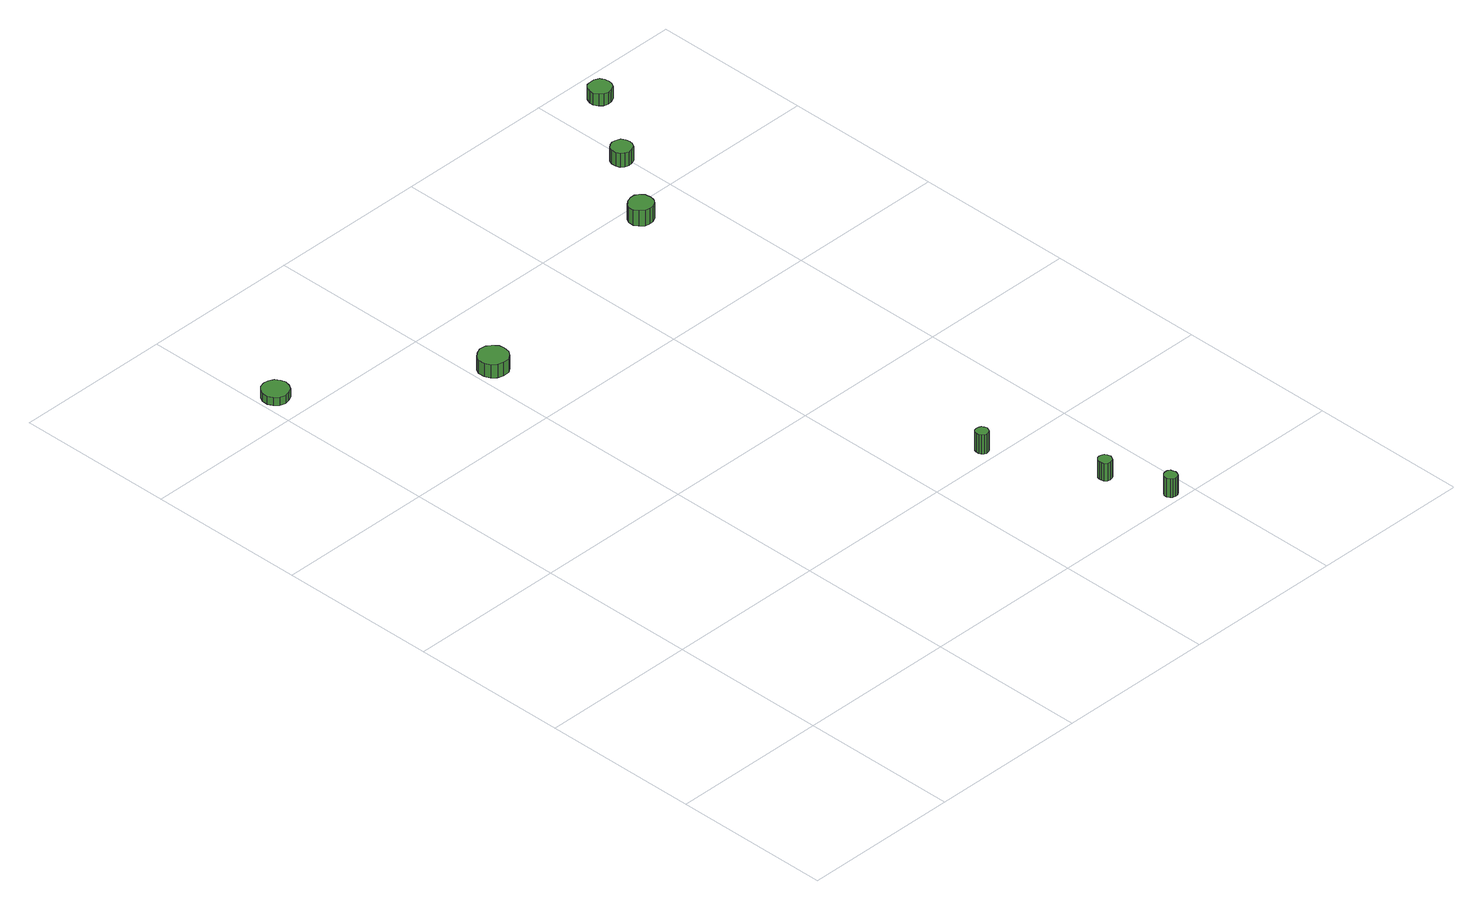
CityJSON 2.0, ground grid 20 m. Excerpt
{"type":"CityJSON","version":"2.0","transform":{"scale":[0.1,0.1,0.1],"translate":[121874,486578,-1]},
"CityObjects":{
"tree1":{"type":"SolitaryVegetationObject","attributes":{"function":"something"},"geometry":[{"type":"MultiSurface","lod":"1","boundaries":[[[0,1,2,3,4,5,6,7,8,9,10,11,12,13,14]],[[15,16,17,18,19,20,21,22,23,24,25,26,27,28,29]],[[0,29,28,1]],[[1,28,27,2]],[[2,27,26,3]],[[3,26,25,4]],[[4,25,24,5]],[[5,24,23,6]],[[6,23,22,7]],[[7,22,21,8]],[[8,21,20,9]],[[9,20,19,10]],[[10,19,18,11]],[[11,18,17,12]],[[12,17,16,13]],[[13,16,15,14]],[[14,15,29,0]]]}]},
"tree2":{"type":"SolitaryVegetationObject","attributes":{"function":"something"},"geometry":[{"type":"MultiSurface","lod":"1","boundaries":[[[30,31,32,33,34,35,36,37,38,39,40,41,42,43,44]],[[45,46,47,48,49,50,51,52,53,54,55,56,57,58,59]],[[30,59,58,31]],[[31,58,57,32]],[[32,57,56,33]],[[33,56,55,34]],[[34,55,54,35]],[[35,54,53,36]],[[36,53,52,37]],[[37,52,51,38]],[[38,51,50,39]],[[39,50,49,40]],[[40,49,48,41]],[[41,48,47,42]],[[42,47,46,43]],[[43,46,45,44]],[[44,45,59,30]]]}]},
"tree3":{"type":"SolitaryVegetationObject","attributes":{"function":"something"},"geometry":[{"type":"MultiSurface","lod":"1","boundaries":[[[60,61,62,63,64,65,66,67,68,69,70,71,72,73,74]],[[75,76,77,78,79,80,81,82,83,84,85,86,87,88,89]],[[60,89,88,61]],[[61,88,87,62]],[[62,87,86,63]],[[63,86,85,64]],[[64,85,84,65]],[[65,84,83,66]],[[66,83,82,67]],[[67,82,81,68]],[[68,81,80,69]],[[69,80,79,70]],[[70,79,78,71]],[[71,78,77,72]],[[72,77,76,73]],[[73,76,75,74]],[[74,75,89,60]]]}]},
"tree4":{"type":"SolitaryVegetationObject","attributes":{"function":"something"},"geometry":[{"type":"MultiSurface","lod":"1","boundaries":[[[90,91,92,93,94,95,96,97,98,99,100,101,102,103,104]],[[105,106,107,108,109,110,111,112,113,114,115,116,117,118,119]],[[90,119,118,91]],[[91,118,117,92]],[[92,117,116,93]],[[93,116,115,94]],[[94,115,114,95]],[[95,114,113,96]],[[96,113,112,97]],[[97,112,111,98]],[[98,111,110,99]],[[99,110,109,100]],[[100,109,108,101]],[[101,108,107,102]],[[102,107,106,103]],[[103,106,105,104]],[[104,105,119,90]]]}]},
"tree5":{"type":"SolitaryVegetationObject","attributes":{"function":"something"},"geometry":[{"type":"MultiSurface","lod":"1","boundaries":[[[120,121,122,123,124,125,126,127,128,129,130,131,132,133,134]],[[135,136,137,138,139,140,141,142,143,144,145,146,147,148,149]],[[120,149,148,121]],[[121,148,147,122]],[[122,147,146,123]],[[123,146,145,124]],[[124,145,144,125]],[[125,144,143,126]],[[126,143,142,127]],[[127,142,141,128]],[[128,141,140,129]],[[129,140,139,130]],[[130,139,138,131]],[[131,138,137,132]],[[132,137,136,133]],[[133,136,135,134]],[[134,135,149,120]]]}]},
"tree6":{"type":"SolitaryVegetationObject","attributes":{"function":"something"},"geometry":[{"type":"MultiSurface","lod":"1","boundaries":[[[150,151,152,153,154,155,156,157,158,159,160,161,162,163,164]],[[165,166,167,168,169,170,171,172,173,174,175,176,177,178,179]],[[150,179,178,151]],[[151,178,177,152]],[[152,177,176,153]],[[153,176,175,154]],[[154,175,174,155]],[[155,174,173,156]],[[156,173,172,157]],[[157,172,171,158]],[[158,171,170,159]],[[159,170,169,160]],[[160,169,168,161]],[[161,168,167,162]],[[162,167,166,163]],[[163,166,165,164]],[[164,165,179,150]]]}]},
"tree7":{"type":"SolitaryVegetationObject","attributes":{"function":"something"},"geometry":[{"type":"MultiSurface","lod":"1","boundaries":[[[180,181,182,183,184,185,186,187,188,189,190,191,192,193,194]],[[195,196,197,198,199,200,201,202,203,204,205,206,207,208,209]],[[180,209,208,181]],[[181,208,207,182]],[[182,207,206,183]],[[183,206,205,184]],[[184,205,204,185]],[[185,204,203,186]],[[186,203,202,187]],[[187,202,201,188]],[[188,201,200,189]],[[189,200,199,190]],[[190,199,198,191]],[[191,198,197,192]],[[192,197,196,193]],[[193,196,195,194]],[[194,195,209,180]]]}]},
"tree8":{"type":"SolitaryVegetationObject","attributes":{"function":"something"},"geometry":[{"type":"MultiSurface","lod":"1","boundaries":[[[210,211,212,213,214,215,216,217,218,219,220,221,222,223,224]],[[225,226,227,228,229,230,231,232,233,234,235,236,237,238,239]],[[210,239,238,211]],[[211,238,237,212]],[[212,237,236,213]],[[213,236,235,214]],[[214,235,234,215]],[[215,234,233,216]],[[216,233,232,217]],[[217,232,231,218]],[[218,231,230,219]],[[219,230,229,220]],[[220,229,228,221]],[[221,228,227,222]],[[222,227,226,223]],[[223,226,225,224]],[[224,225,239,210]]]}]}
},
"vertices":[
[36,838,19],[34,844,19],[30,850,19],[24,853,19],[18,854,19],[11,852,19],[6,847,19],[3,841,19],[3,834,19],[6,828,19],[11,823,19],[18,821,19],[24,822,19],[30,825,19],[34,831,19],[34,831,8],[30,825,8],[24,822,8],[18,821,8],[11,823,8],[6,828,8],[3,834,8],[3,841,8],[6,847,8],[11,852,8],[18,854,8],[24,853,8],[30,850,8],[34,844,8],[36,838,8],
[240,703,26],[239,710,26],[234,716,26],[228,720,26],[220,721,26],[213,718,26],[207,713,26],[204,707,26],[204,699,26],[207,692,26],[213,687,26],[220,685,26],[228,685,26],[234,689,26],[239,695,26],[239,695,8],[234,689,8],[228,685,8],[220,685,8],[213,687,8],[207,692,8],[204,699,8],[204,707,8],[207,713,8],[213,718,8],[220,721,8],[228,720,8],[234,716,8],[239,710,8],[240,703,8],
[497,217,32],[496,220,32],[494,223,32],[492,224,32],[488,225,32],[485,224,32],[483,222,32],[482,219,32],[482,215,32],[483,212,32],[485,210,32],[488,209,32],[492,210,32],[494,211,32],[496,214,32],[496,214,6],[494,211,6],[492,210,6],[488,209,6],[485,210,6],[483,212,6],[482,215,6],[482,219,6],[483,222,6],[485,224,6],[488,225,6],[492,224,6],[494,223,6],[496,220,6],[497,217,6],
[557,87,29],[556,91,29],[554,94,29],[552,95,29],[548,96,29],[545,95,29],[542,92,29],[541,89,29],[541,86,29],[542,83,29],[545,80,29],[548,79,29],[552,80,29],[554,81,29],[556,84,29],[556,84,5],[554,81,5],[552,80,5],[548,79,5],[545,80,5],[542,83,5],[541,86,5],[541,89,5],[542,92,5],[545,95,5],[548,96,5],[552,95,5],[554,94,5],[556,91,5],[557,87,5],
[585,15,30],[584,18,30],[583,21,30],[580,23,30],[576,23,30],[573,22,30],[571,20,30],[569,17,30],[569,13,30],[571,10,30],[573,8,30],[576,7,30],[580,7,30],[583,9,30],[584,12,30],[584,12,5],[583,9,5],[580,7,5],[576,7,5],[573,8,5],[571,10,5],[569,13,5],[569,17,5],[571,20,5],[573,22,5],[576,23,5],[580,23,5],[583,21,5],[584,18,5],[585,15,5],
[546,777,29],[545,784,29],[541,789,29],[536,792,29],[530,792,29],[524,790,29],[519,786,29],[516,781,29],[516,774,29],[519,769,29],[524,764,29],[530,763,29],[536,763,29],[541,766,29],[545,771,29],[545,771,8],[541,766,8],[536,763,8],[530,763,8],[524,764,8],[519,769,8],[516,774,8],[516,781,8],[519,786,8],[524,790,8],[530,792,8],[536,792,8],[541,789,8],[545,784,8],[546,777,8],
[605,866,27],[604,871,27],[601,876,27],[596,878,27],[591,879,27],[586,877,27],[582,874,27],[580,869,27],[580,863,27],[582,858,27],[586,855,27],[591,853,27],[596,854,27],[601,856,27],[604,861,27],[604,861,8],[601,856,8],[596,854,8],[591,853,8],[586,855,8],[582,858,8],[580,863,8],[580,869,8],[582,874,8],[586,877,8],[591,879,8],[596,878,8],[601,876,8],[604,871,8],[605,866,8],
[671,961,24],[670,967,24],[667,972,24],[661,975,24],[656,975,24],[650,974,24],[646,970,24],[643,964,24],[643,958,24],[646,953,24],[650,949,24],[656,947,24],[661,948,24],[667,951,24],[670,956,24],[670,956,8],[667,951,8],[661,948,8],[656,947,8],[650,949,8],[646,953,8],[643,958,8],[643,964,8],[646,970,8],[650,974,8],[656,975,8],[661,975,8],[667,972,8],[670,967,8],[671,961,8]
]}
